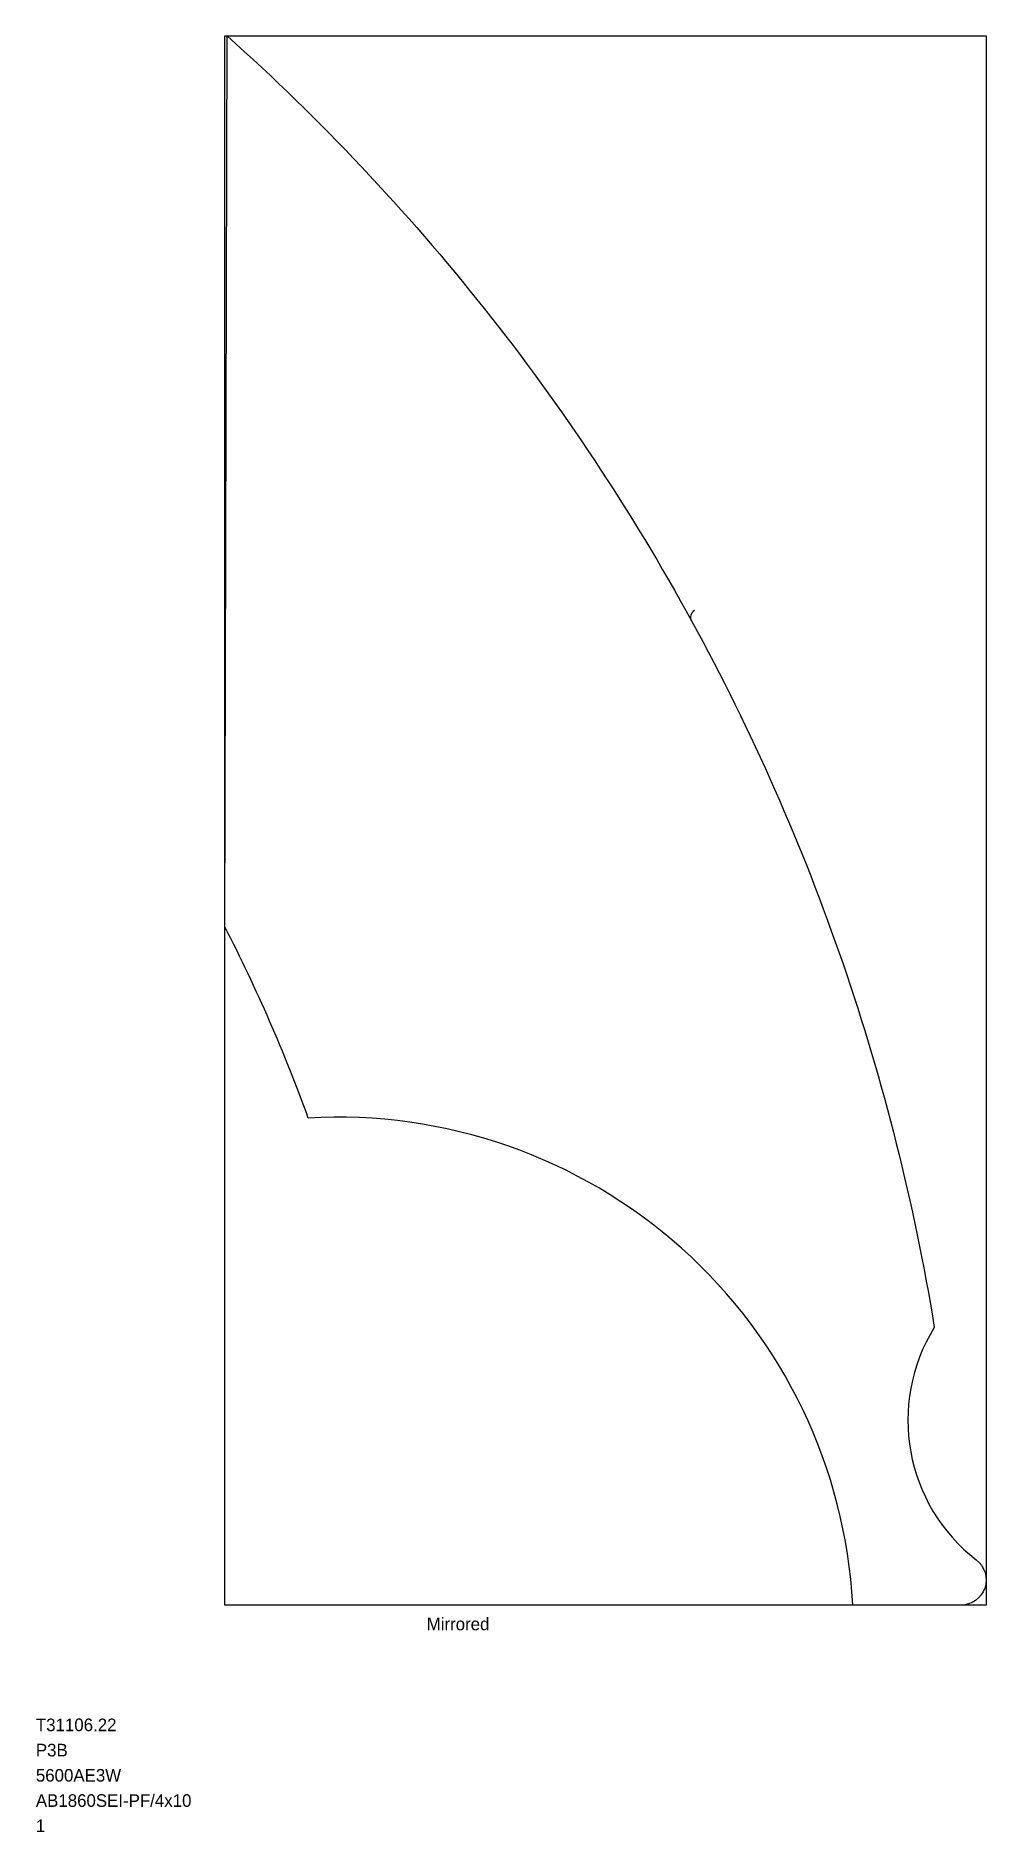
# Model space of a CAD drawing. Header units: metres. Extents: x -7.5 to 30.2, y -9 to 62.2.
import ezdxf

# ---------------------------------------------------------------- set-up
doc = ezdxf.new("R2010")
doc.units = ezdxf.units.M

msp = doc.modelspace()

# ---------------------------------------------------------------- linework, layer by layer
at = {"layer": 'BORDER_Z0P04', "color": 7}
msp.add_lwpolyline([(0, 0), (0, 62.2075), (30.1875, 62.2075), (30.1875, 0)], close=True, dxfattribs=at)
at = {"layer": 'ROUTE_Z0P25LT130RAMP', "color": 3}
msp.add_lwpolyline([(18.624186, 39.422882, 0.414213562), (18.505204, 39.015641, -0.085238067), (28.132273, 11.00755, 0.383796528), (29.799737, 1.790673, -0.715845572), (29.185061, 0.000008), (24.900714, 0.010424, 0.415404115), (3.304239, 19.306339, 0.031572662), (0, 26.88128), (0.085885, 62.2075, -0.085238067), (18.505204, 39.015641)], format="xyb", dxfattribs=at)

# ---------------------------------------------------------------- texts
at = {"layer": 'DESCRIPTION', "color": 1}
msp.add_text('P3B', height=0.5, dxfattribs=at).set_placement((-7.5, -6))
at = {"layer": 'FILENAME', "color": 1}
msp.add_text('5600AE3W', height=0.5, dxfattribs=at).set_placement((-7.5, -7))
at = {"layer": 'ITEMNUMBER', "color": 1}
msp.add_text('T31106.22', height=0.5, dxfattribs=at).set_placement((-7.5, -5))
at = {"layer": 'MATERIALNAME', "color": 1}
msp.add_text('AB1860SEI-PF/4x10', height=0.5, dxfattribs=at).set_placement((-7.5, -8))
at = {"layer": 'Qty', "color": 1}
msp.add_text('1', height=0.5, dxfattribs=at).set_placement((-7.5, -9))
at = {"layer": 'RUNFIELD', "color": 1}
msp.add_text('Mirrored', height=0.5, dxfattribs=at).set_placement((8, -1))

doc.saveas('drawing.dxf')
